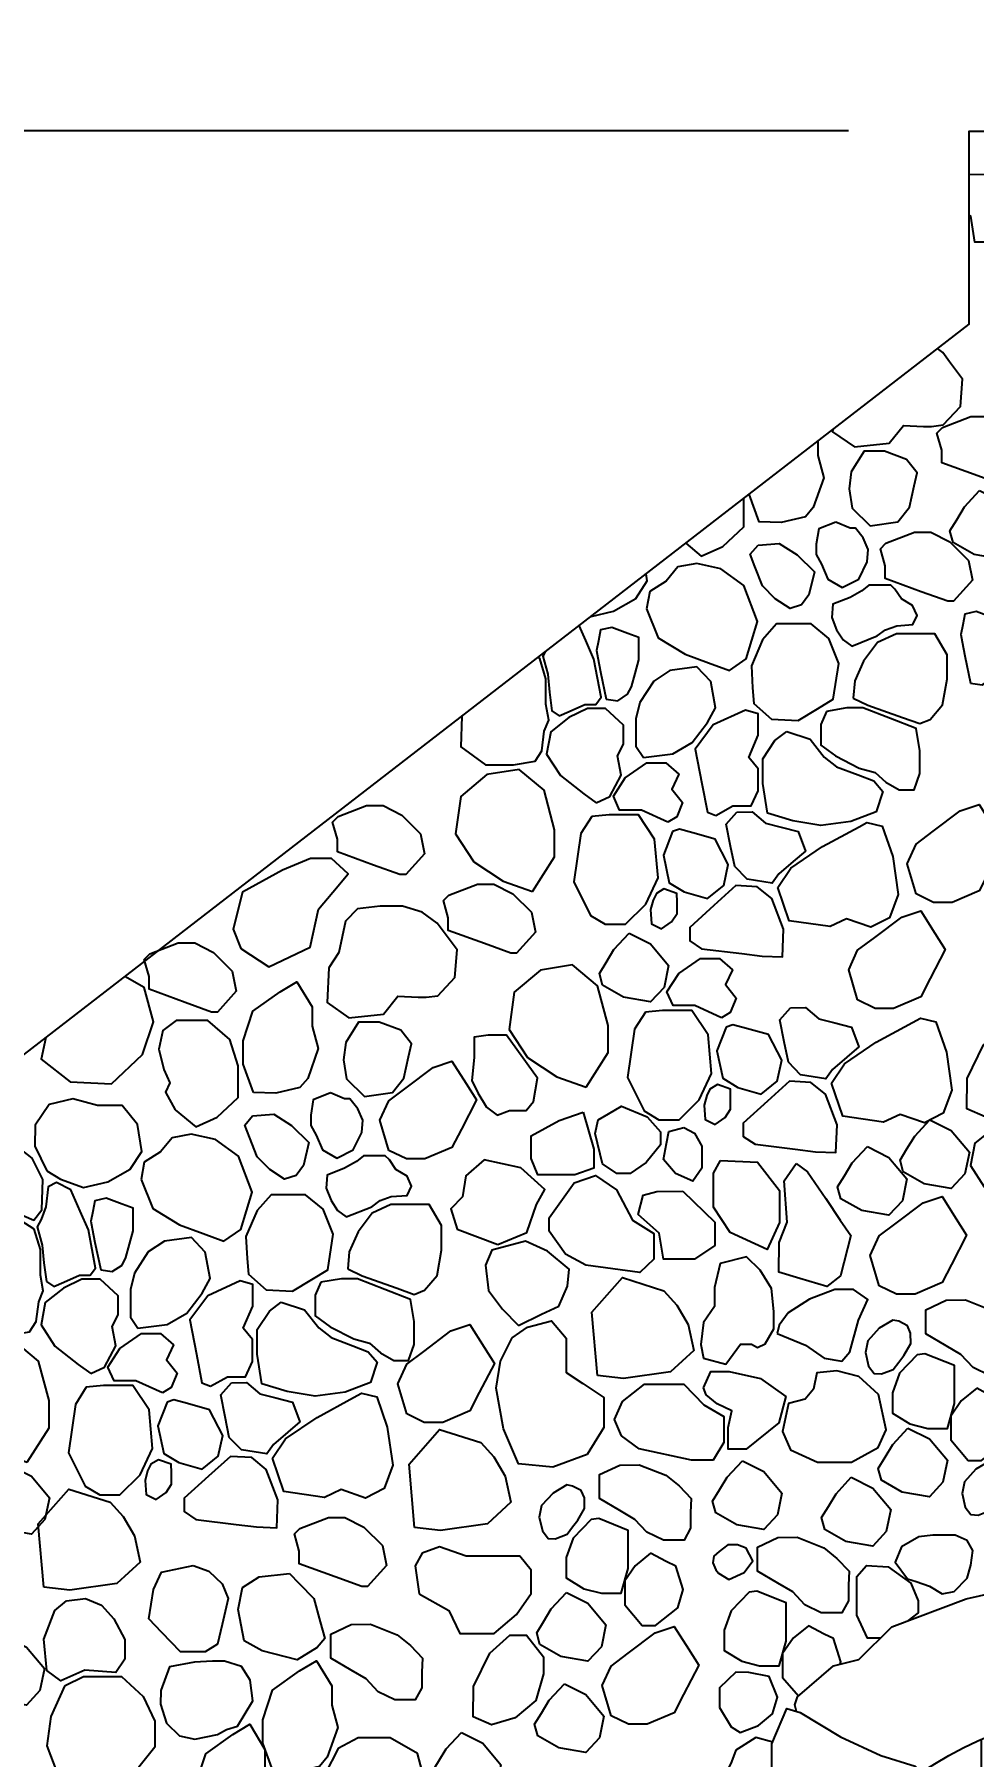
# Model space of a CAD drawing. Header units: millimetres. Extents: x -251401 to 377140, y -30451 to 275830.
# Drawn here: x 295407 to 297351, y -307 to 3260 of the extents above; entities that cross this region are included whole.
import ezdxf

# ---------------------------------------------------------------- set-up
doc = ezdxf.new("R2010")
doc.units = ezdxf.units.MM
for name, color, linetype in [('0-S8', 8, 'Continuous'), ('A-DIMENSIONS', 30, 'Continuous'), ('A-DOORS', 2, 'Continuous'), ('A-WALL', 4, 'Continuous')]:
    doc.layers.add(name, color=color, linetype=linetype)
doc.styles.add('LEROY', font='simplex.shx')
doc.dimstyles.new('DIM100', dxfattribs={"dimscale": 0, "dimtxt": 220, "dimasz": 180, "dimexe": 220, "dimexo": 250, "dimgap": 1, "dimtad": 1, "dimtoh": 1, "dimlfac": 0.001, "dimzin": 1, "dimdsep": 46, "dimtxsty": 'LEROY', "dimblk1": 'ORIGIN', "dimblk2": 'ORIGIN', "dimsah": 1, "dimcen": 0.18, "dimclrd": 30, "dimclre": 30, "dimclrt": 7, "dimazin": 0, "dimtfac": 1, "dimtix": 1, "dimtmove": 1, "dimatfit": 3, "dimfxl": 1, "dimtvp": 1, "dimtolj": 2, "dimtzin": 0, "dimarcsym": 0})

# ---------------------------------------------------------------- blocks, each defined once
blk = doc.blocks.new('USER ARROW 100')
at = {"layer": 'A-DIMENSIONS'}
for q in [(-200, 0), (200, 0)]:
    blk.add_line((0, 0), q, dxfattribs=at)
for points in [[(0, 0), (0, 200)], [(0, 0), (0, -200)]]:
    blk.add_lwpolyline(points, dxfattribs=at)
blk.add_circle((0, 0), 90, dxfattribs=at)
blk = doc.blocks.new('*D95')
at = {"layer": 'A-DIMENSIONS', "color": 30, "transparency": 16777216}
for p, q in [((297092.5, 3059.9), (288086.5, 3059.9)), ((288086.5, -2939.1), (288086.5, 3058.9)), ((291492.5, -2940.1), (288086.5, -2940.1))]:
    blk.add_line(p, q, dxfattribs=at)
at = {"layer": 'Defpoints', "color": 0, "transparency": 16777216}
for p in [(288086.5, 3059.9), (297342.5, 3059.9), (291742.5, -2940.1)]:
    blk.add_point(p, dxfattribs=at)
at = {"layer": 'A-DIMENSIONS', "color": 30, "transparency": 16777216}
for p, rotation in [((288086.5, 3059.9), 90), ((288086.5, -2940.1), 270)]:
    blk.add_blockref('USER ARROW 100', p, dxfattribs=dict(at, rotation=rotation))
at = {"layer": 'A-DIMENSIONS', "color": 7, "transparency": 16777216, "insert": (287876.5, 59.9), "char_height": 220, "attachment_point": 5, "rotation": 90, "style": 'LEROY'}
blk.add_mtext('\\A2;6.00 METERS', dxfattribs=at)
blk = doc.blocks.new('*D99')
at = {"layer": 'A-DIMENSIONS', "color": 30, "transparency": 16777216}
for p, q in [((297092.5, 3059.9), (288586.5, 3059.9)), ((288586.5, 3058.9), (288586.5, 160.9)), ((294265.7, 159.9), (288586.5, 159.9))]:
    blk.add_line(p, q, dxfattribs=at)
at = {"layer": 'Defpoints', "color": 0, "transparency": 16777216}
for p in [(297342.5, 3059.9), (288586.5, 159.9), (294515.7, 159.9)]:
    blk.add_point(p, dxfattribs=at)
at = {"layer": 'A-DIMENSIONS', "color": 30, "transparency": 16777216}
for p, rotation in [((288586.5, 3059.9), 90), ((288586.5, 159.9), 270)]:
    blk.add_blockref('USER ARROW 100', p, dxfattribs=dict(at, rotation=rotation))
at = {"layer": 'A-DIMENSIONS', "color": 7, "transparency": 16777216, "insert": (288376.5, 1609.9), "char_height": 220, "attachment_point": 5, "rotation": 90, "style": 'LEROY'}
blk.add_mtext('\\A2;2.90', dxfattribs=at)
blk = doc.blocks.new('24H24HT')
at = {"layer": 'A-DOORS'}
blk.add_lwpolyline([(-500, 2000, -0.3), (500, 2000), (500, 0), (-500, 0)], format="xyb", close=True, dxfattribs=at)
at = {"layer": 'A-DOORS', "color": 8}
for points in [[(-75, 0), (-75, 2146.9)], [(75, 0), (75, 2146.9)], [(-225, 0), (-225, 2121.7)], [(225, 0), (225, 2121.7)], [(-375, 0), (-375, 2069)], [(375, 0), (375, 2069)]]:
    blk.add_lwpolyline(points, dxfattribs=at)
blk = doc.blocks.new('G24G4GGHG')
at = {"layer": '0-S8', "color": 8}
for points in [[(2600, 5910), (2651.8, 5910.8), (2718.1, 5846.5), (2718.1, 5797.8), (2676.2, 5769.5), (2611.8, 5769.5), (2602.9, 5823.7), (2600, 5826.2)], [(2317.4, 5381.6), (2317.1, 5376.8), (2362, 5345.7), (2433.8, 5353.2), (2463.7, 5389.9), (2505.5, 5388.1), (2521.8, 5388.1), (2546.1, 5391.2), (2581.7, 5429.2), (2586, 5486), (2559.2, 5522.1), (2545.1, 5541.1), (2534.2, 5549.2)], [(2286.2, 5357.5), (2286.2, 5327.8), (2298.8, 5281.6), (2276.9, 5219.9), (2260.7, 5201.2), (2210.8, 5189.4), (2164.7, 5190.6), (2144, 5247.7)], [(2012.8, 5146.2), (2045.1, 5119.5), (2089.6, 5139.7), (2133, 5180.2), (2133, 5239.2)], [(1816.9, 4994.8), (1863, 5005.8), (1909.4, 5031.5), (1933, 5068.5), (1930.7, 5082.8)], [(1721.9, 4921.4), (1716.8, 4912.3), (1727.1, 4874.7), (1730.7, 4838), (1735.8, 4798.9), (1751.1, 4788.8), (1771.6, 4798), (1804, 4812.5), (1826.5, 4812.5), (1837.5, 4827.1), (1822.8, 4906.1), (1805.8, 4944.6), (1792, 4975.7)], [(1549.4, 4788.2), (1546.8, 4724.8), (1598.4, 4687.6), (1656.1, 4687.6), (1701, 4695.1), (1714.7, 4716.2), (1719.8, 4757.3), (1729.2, 4780.1), (1723.3, 4812.6), (1723.3, 4865.2), (1710.4, 4907.5), (1706.8, 4909.8)], [(687.7, 4122.3), (678.4, 4077.6), (738.4, 4031), (823.8, 4026.5), (888.2, 4087.5), (910.4, 4155.2), (891.5, 4226.2), (851.6, 4248.9)], [(2415.9, 2878.4), (2404.7, 2878.4), (2389.6, 2878.4), (2367.2, 2925.9), (2367.2, 2965.5), (2367.2, 3005.9), (2387.4, 3028.9), (2432.1, 3026), (2478.9, 2992.2), (2494, 2955.5), (2494, 2931), (2473.4, 2914.9)], [(2333, 2824.5), (2334.3, 2829.1), (2319.1, 2877.6), (2299.6, 2887), (2267, 2904.3), (2235.1, 2878.3), (2213.4, 2846.8), (2213.4, 2797.2), (2246.1, 2758.7)], [(2192.9, 2663.3), (2157.7, 2673), (2127.9, 2653.6), (2116.8, 2646.3), (2107.9, 2622.5), (2098.2, 2602.4), (2098.2, 2565.6), (2102, 2526.7), (2137, 2513.8), (2169.4, 2498.3), (2179, 2493.6)]]:
    blk.add_lwpolyline(points, dxfattribs=at)
for points in [[(2544.5, 5385.9), (2603.4, 5408.6), (2637.6, 5408.6), (2676.7, 5388.7), (2715.2, 5350.3), (2723.7, 5309), (2684.6, 5265.7), (2672.5, 5265.7), (2617.7, 5285.6), (2543, 5312.7), (2543, 5338.9), (2533, 5374.5)], [(2469.9, 5319.8), (2424.7, 5336.6), (2382.2, 5336.6), (2355.7, 5294.1), (2351.2, 5258.7), (2357.4, 5218.9), (2394.6, 5182.6), (2452.2, 5190.6), (2476.1, 5220.7), (2485.8, 5264.9), (2491.8, 5291.8)], [(2621.5, 5255.3), (2666.1, 5233), (2703.5, 5188.5), (2694, 5143.1), (2666.1, 5112.9), (2609.9, 5122.6), (2566.7, 5147.4), (2560, 5171.7), (2574.1, 5194.9), (2590.3, 5221.3)], [(2324, 5189.8), (2288.2, 5175.8), (2283, 5144), (2283, 5122.6), (2294.3, 5102.6), (2307.4, 5072), (2337.1, 5054.6), (2371.1, 5072), (2388.6, 5107.8), (2390.7, 5133.5), (2380.3, 5157.1), (2364.1, 5177.6), (2353.2, 5177.6)], [(2162.7, 5142.2), (2206.6, 5145.5), (2243.3, 5122.5), (2279.5, 5086.8), (2267.9, 5039.2), (2252.6, 5018.9), (2229, 5011.2), (2198.3, 5031), (2172, 5057.8), (2156.1, 5098.3), (2146.3, 5123.3)], [(2427.5, 5146.2), (2486.5, 5168.9), (2520.6, 5168.9), (2559.8, 5149), (2598.2, 5110.6), (2606.7, 5069.4), (2567.6, 5026), (2555.5, 5026), (2500.7, 5045.9), (2426, 5073.1), (2426, 5099.2), (2416, 5134.8)], [(1931.9, 5010.3), (1955.9, 4950.4), (2011.6, 4916.6), (2060.1, 4898.6), (2103.2, 4882.6), (2138.1, 4906.8), (2161.5, 4984.2), (2133.2, 5058.8), (2085.7, 5093.2), (2035.6, 5104.1), (1996.3, 5097), (1972.3, 5067.5), (1938.5, 5046.3)], [(2353.1, 5033.9), (2317.2, 5019.7), (2315.3, 4992.5), (2325.2, 4967.1), (2338.8, 4946), (2356.8, 4933.1), (2409.4, 4954.1), (2426.8, 4967.1), (2449.7, 4975.1), (2483.1, 4977.6), (2491.8, 4996.8), (2482.5, 5017.2), (2459.6, 5030.8), (2446, 5051.2), (2437.3, 5059.3), (2410, 5059.3), (2392.1, 5059.3), (2377.8, 5047.5)], [(2602.7, 4856.3), (2626.6, 4852.8), (2647.3, 4866.3), (2654.9, 4881.8), (2662.5, 4909.2), (2670.3, 4937.4), (2670.3, 4983.8), (2647.3, 4992.5), (2614.2, 5004.9), (2590.8, 4999.5), (2586.5, 4977.3), (2582.5, 4957), (2585.3, 4941.8), (2590.7, 4913)], [(1848.1, 4823.3), (1872, 4819.8), (1892.6, 4833.4), (1900.2, 4848.8), (1907.8, 4876.2), (1915.7, 4904.5), (1915.7, 4950.8), (1892.7, 4959.5), (1859.6, 4972), (1836.2, 4966.6), (1831.9, 4944.3), (1827.9, 4924), (1830.7, 4908.8), (1836.1, 4880.1)], [(2151.2, 4847), (2154, 4814.6), (2190.8, 4781.8), (2245.5, 4779), (2285.7, 4803.5), (2318.5, 4823.5), (2329.7, 4897.1), (2309.1, 4949), (2272.3, 4979.1), (2200.9, 4979.1), (2171.9, 4946.2), (2149, 4892.1)], [(2359.6, 4825.3), (2389.8, 4810.9), (2462, 4785.2), (2497.5, 4772.6), (2519, 4781.2), (2544.7, 4811.4), (2554.1, 4864.4), (2554.1, 4915.3), (2528.4, 4958.4), (2449.2, 4958.4), (2410.1, 4940.6), (2381.3, 4902), (2363, 4860.9)], [(1925.2, 4702.3), (1986, 4710.1), (2026.4, 4733.4), (2058, 4774.8), (2074.5, 4805.4), (2064.8, 4859.8), (2036.1, 4890.5), (1980.2, 4882.7), (1946.6, 4860.3), (1917.9, 4816.6), (1909.6, 4782.5), (1909.6, 4725.7)], [(1827.6, 4608.8), (1855.9, 4621.4), (1879.2, 4666), (1871.6, 4705.9), (1884.3, 4730.2), (1884.3, 4769.7), (1846.8, 4804.1), (1809.4, 4804.1), (1770.9, 4785.3), (1733.4, 4755.5), (1724.8, 4709.5), (1753.2, 4664.9), (1801.8, 4627.5)], [(2075.2, 4582.6), (2110.6, 4602), (2148.1, 4602), (2162.6, 4633.7), (2162.6, 4679.3), (2143.3, 4702.6), (2163.1, 4748.5), (2163.1, 4793.1), (2136.7, 4800.7), (2069.7, 4769.8), (2032.7, 4719.6), (2046.4, 4648.6), (2057.8, 4589.5)], [(2304.1, 4798), (2292.6, 4771), (2292.6, 4728.2), (2323.1, 4705.7), (2372.1, 4680.1), (2404.8, 4671.7), (2427.3, 4651.4), (2455.1, 4635.5), (2485.6, 4635.5), (2497.5, 4669.1), (2497.5, 4716.3), (2490, 4762.2), (2436.6, 4782.9), (2379.9, 4805), (2346.5, 4805)], [(2222, 4756.3), (2270.5, 4740.4), (2299.7, 4703.3), (2325.4, 4683.3), (2370, 4666.2), (2402.2, 4653.8), (2420.9, 4631.9), (2407.2, 4590.2), (2354.6, 4570.2), (2292.3, 4561.6), (2234.5, 4571.3), (2181.9, 4587.3), (2172.2, 4648.5), (2172.2, 4699.9), (2197.4, 4737.6)], [(1695.8, 4424.9), (1741.2, 4496.5), (1741.2, 4552.7), (1719.4, 4634.5), (1667.7, 4677.9), (1601.2, 4667), (1546.8, 4621.7), (1536, 4544.4), (1574.3, 4486.2), (1635.1, 4446.6)], [(1975.8, 4568.3), (1921, 4593.7), (1875.8, 4593.7), (1863.1, 4622.1), (1887.5, 4660.6), (1932.6, 4691.5), (1971.7, 4691.5), (1998.6, 4668.2), (1984.3, 4637.2), (2006.4, 4609.1), (1994.3, 4579.5)], [(1293, 4580), (1351.9, 4602.7), (1386.1, 4602.7), (1425.2, 4582.8), (1463.7, 4544.4), (1472.2, 4503.2), (1433.1, 4459.8), (1421, 4459.8), (1366.2, 4479.7), (1291.5, 4506.8), (1291.5, 4533), (1281.5, 4568.6)], [(2489.8, 4420), (2471.3, 4482.5), (2489.8, 4523), (2525.2, 4549.6), (2581.3, 4591.8), (2620.4, 4604.9), (2649.7, 4558.6), (2671.2, 4524.6), (2640, 4464.2), (2620.4, 4426.4), (2564.3, 4402.4), (2526.1, 4402.4)], [(1818.3, 4580.5), (1795.9, 4544.8), (1781.3, 4444.7), (1815.9, 4375.5), (1846.2, 4357.3), (1888.1, 4357.3), (1930, 4398.6), (1955.5, 4453.2), (1948.2, 4533.2), (1914.8, 4583.6), (1854.1, 4583.6)], [(2118.7, 4589.1), (2150.3, 4590), (2177.9, 4566.4), (2210.5, 4558.1), (2245.5, 4549.3), (2260.7, 4508.4), (2235.6, 4486.9), (2205.8, 4461.4), (2191.9, 4442.4), (2139.9, 4450.7), (2114.5, 4476.5), (2105.9, 4518.7), (2096.6, 4564.2)], [(2203.7, 4433.1), (2230.6, 4473.5), (2296.1, 4517.8), (2371.7, 4559), (2388.1, 4567.9), (2419.8, 4560.4), (2441.7, 4497.6), (2453.1, 4418.7), (2435, 4370.7), (2396.5, 4350.7), (2346, 4368.3), (2311.8, 4352.1), (2227.1, 4364.5)], [(1985.6, 4549.1), (1966.7, 4500), (1978.7, 4443.2), (2009.7, 4424.3), (2058, 4410.5), (2091.6, 4437.2), (2100.8, 4480.5), (2073.5, 4533.6), (2027.6, 4546.4), (1999.7, 4554.1)], [(1178.1, 4468.9), (1095.3, 4423.2), (1075.6, 4346.7), (1091.6, 4307.2), (1149.7, 4268.9), (1234.9, 4309.6), (1252.2, 4388.6), (1281.8, 4423.2), (1314, 4461.5), (1279.4, 4493.6), (1236.1, 4493.6)], [(1522.6, 4417.5), (1581.6, 4440.2), (1615.7, 4440.2), (1654.9, 4420.3), (1693.3, 4381.9), (1701.8, 4340.6), (1662.7, 4297.3), (1650.6, 4297.3), (1595.8, 4317.2), (1521.1, 4344.3), (1521.1, 4370.5), (1511.1, 4406.1)], [(1940.2, 4387.3), (1942.1, 4358.2), (1962.8, 4347.8), (1983.6, 4362), (1995, 4379.6), (1995, 4403.4), (1994.4, 4420.6), (1967.6, 4430.1), (1952, 4421), (1945.4, 4407.3)], [(2116.8, 4437.1), (2071.2, 4395.9), (2021.1, 4350.5), (2021.1, 4322.9), (2045.5, 4306.5), (2128.8, 4296.2), (2171, 4291), (2213, 4289.4), (2215.3, 4347.2), (2191.1, 4410.1), (2161, 4434.8)], [(1333.3, 4389.3), (1308.4, 4363.7), (1294.7, 4298.9), (1274.1, 4266.5), (1270.3, 4194.8), (1315.2, 4163.6), (1387, 4171.1), (1416.9, 4207.9), (1458.7, 4206), (1475, 4206), (1499.3, 4209.1), (1534.9, 4247.1), (1539.2, 4303.9), (1512.4, 4340), (1498.3, 4359.1), (1466.8, 4382.4), (1426.3, 4394.3), (1380.1, 4394.3)], [(2368.8, 4200.3), (2350.3, 4262.8), (2368.8, 4303.3), (2404.2, 4329.9), (2460.3, 4372), (2499.4, 4385.2), (2528.7, 4338.8), (2550.2, 4304.9), (2519, 4244.5), (2499.4, 4206.6), (2443.3, 4182.7), (2405, 4182.7)], [(902.8, 4295.5), (961.8, 4318.3), (996, 4318.3), (1035.1, 4298.3), (1073.5, 4259.9), (1082.1, 4218.7), (1042.9, 4175.3), (1030.8, 4175.3), (976, 4195.2), (901.4, 4222.4), (901.4, 4248.6), (891.4, 4284.1)], [(1895.6, 4338.5), (1940.1, 4316.2), (1977.5, 4271.7), (1968, 4226.4), (1940.1, 4196.1), (1883.9, 4205.8), (1840.7, 4230.6), (1834, 4254.9), (1848.2, 4278.1), (1864.3, 4304.5)], [(2086.7, 4163.1), (2031.9, 4188.5), (1986.7, 4188.5), (1974, 4216.9), (1998.4, 4255.4), (2043.5, 4286.3), (2082.6, 4286.3), (2109.5, 4263), (2095.2, 4232), (2117.3, 4203.8), (2105.2, 4174.3)], [(1806.7, 4019.7), (1852.1, 4091.2), (1852.1, 4147.5), (1830.3, 4229.2), (1778.6, 4272.7), (1712.1, 4261.8), (1657.7, 4216.5), (1646.9, 4139.2), (1685.2, 4081), (1746, 4041.4)], [(1117.9, 4008.6), (1096.7, 4067.2), (1096.7, 4115.8), (1116.6, 4176.9), (1172.8, 4216.8), (1207.7, 4238), (1239.4, 4185.8), (1239.4, 4145.7), (1252, 4099.6), (1230.1, 4037.9), (1213.9, 4019.2), (1164, 4007.3)], [(1929.2, 4175.3), (1906.8, 4139.5), (1892.2, 4039.5), (1926.8, 3970.3), (1957.1, 3952.1), (1999, 3952.1), (2040.9, 3993.4), (2066.4, 4048), (2059.1, 4128), (2025.7, 4178.4), (1965, 4178.4)], [(2229.6, 4183.9), (2261.2, 4184.8), (2288.8, 4161.2), (2321.4, 4152.9), (2356.4, 4144.1), (2371.6, 4103.1), (2346.5, 4081.7), (2316.7, 4056.1), (2302.8, 4037.2), (2250.8, 4045.5), (2225.4, 4071.3), (2216.8, 4113.5), (2207.5, 4159)], [(955.4, 3973), (998.3, 3937.4), (1042.8, 3957.7), (1086.2, 3998.1), (1086.2, 4063.8), (1068.5, 4118.6), (1023, 4158), (957.3, 4158), (930.2, 4137.3), (921.8, 4098.3), (932.2, 4056.4), (944.5, 4028.7), (935.6, 4009.5)], [(1423.1, 4137.7), (1377.9, 4154.5), (1335.4, 4154.5), (1308.9, 4112), (1304.4, 4076.6), (1310.6, 4036.8), (1347.8, 4000.5), (1405.4, 4008.5), (1429.3, 4038.6), (1439, 4082.8), (1445, 4109.7)], [(2096.5, 4143.9), (2077.6, 4094.8), (2089.6, 4038), (2120.7, 4019.1), (2168.9, 4005.3), (2202.5, 4032), (2211.7, 4075.3), (2184.4, 4128.4), (2138.5, 4141.2), (2110.6, 4148.9)], [(2314.6, 4027.9), (2341.5, 4068.3), (2407.1, 4112.6), (2482.6, 4153.8), (2499, 4162.7), (2530.7, 4155.2), (2552.6, 4092.4), (2564, 4013.5), (2545.9, 3965.5), (2507.4, 3945.5), (2456.9, 3963.1), (2422.7, 3946.9), (2338, 3959.3)], [(2595.9, 4037.6), (2629.4, 4107.1), (2671.1, 4144.1), (2705.7, 4144.1), (2740.3, 4099.1), (2740.3, 4063.7), (2725, 4009.1), (2681.6, 3973), (2632.6, 3958.5), (2594.8, 3974.6)], [(1582, 4007.9), (1600.3, 3978.5), (1622.5, 3961.5), (1648, 3971.3), (1682.7, 3971.3), (1697.7, 3990.2), (1706.2, 4038.6), (1641.5, 4127.4), (1603.6, 4127.4), (1574.8, 4122.9), (1574.8, 4081), (1569.9, 4033.5)], [(1398.2, 3888.6), (1379.7, 3951), (1398.2, 3991.5), (1433.6, 4018.2), (1489.7, 4060.3), (1528.8, 4073.5), (1558.1, 4027.1), (1579.6, 3993.2), (1548.4, 3932.8), (1528.8, 3894.9), (1472.7, 3871), (1434.4, 3871)], [(2227.7, 4031.9), (2182.1, 3990.6), (2132, 3945.3), (2132, 3917.7), (2156.4, 3901.3), (2239.7, 3891), (2281.9, 3885.8), (2323.9, 3884.2), (2326.2, 3941.9), (2302, 4004.9), (2271.9, 4029.6)], [(690.1, 3846.6), (718.2, 3828.9), (765.5, 3811.7), (816.2, 3823.7), (862.6, 3849.5), (886.2, 3886.4), (877.3, 3942.3), (845.6, 3981.6), (794.7, 3981.6), (743.7, 3995.5), (694.3, 3983.9), (665.7, 3940.7), (665, 3897.5)], [(1277.2, 4007.7), (1241.4, 3993.7), (1236.2, 3961.9), (1236.2, 3940.6), (1247.5, 3920.5), (1260.6, 3890), (1290.3, 3872.5), (1324.3, 3890), (1341.8, 3925.7), (1343.9, 3951.5), (1333.5, 3975), (1317.3, 3995.5), (1306.4, 3995.5)], [(2051.1, 3982.1), (2053, 3952.9), (2073.7, 3942.6), (2094.5, 3956.8), (2105.9, 3974.4), (2105.9, 3998.2), (2105.3, 4015.4), (2078.5, 4024.9), (2062.9, 4015.7), (2056.3, 4002.1)], [(1115.9, 3960.1), (1159.8, 3963.4), (1196.5, 3940.4), (1232.7, 3904.8), (1221.1, 3857.1), (1205.8, 3836.9), (1182.2, 3829.2), (1151.5, 3848.9), (1125.2, 3875.7), (1109.3, 3916.3), (1099.5, 3941.2)], [(1800.7, 3968), (1822.3, 3891), (1822.3, 3852.1), (1783.4, 3838.2), (1706.3, 3838.2), (1692.5, 3872), (1692.5, 3918.7), (1750.5, 3950.7)], [(1852.6, 3964.6), (1879.5, 3980.1), (1933.2, 3958.5), (1960.9, 3927.4), (1960.9, 3900.5), (1930.6, 3863.3), (1897.7, 3840.8), (1870, 3840.8), (1840.5, 3860.7), (1825.2, 3923.6), (1831.2, 3952.3)], [(2009.2, 3936.4), (2031.2, 3924.3), (2045.9, 3897.6), (2045.9, 3852.1), (2027.5, 3824.8), (1991.4, 3841.1), (1966.7, 3869.9), (1973, 3902.9), (1977.8, 3928.1)], [(2518.2, 3952.1), (2562.8, 3929.8), (2600.2, 3885.3), (2590.6, 3840), (2562.8, 3809.8), (2506.6, 3819.4), (2463.4, 3844.2), (2456.7, 3868.5), (2470.8, 3891.7), (2487, 3918.2)], [(2705.5, 3756.8), (2733.9, 3769.4), (2757.2, 3813.9), (2749.6, 3853.9), (2762.2, 3878.2), (2762.2, 3917.6), (2724.8, 3952), (2687.3, 3952), (2648.9, 3933.3), (2611.4, 3903.5), (2602.8, 3857.4), (2631.1, 3812.9), (2679.7, 3775.5)], [(516.1, 3796.4), (516.3, 3780.9), (529.2, 3737.4), (548, 3717.5), (580.6, 3727.6), (622.7, 3748.1), (641.9, 3753), (662.7, 3744.5), (679.6, 3765.8), (681.4, 3828.6), (659.6, 3872.3), (624.2, 3900.2), (604, 3916.1), (572.6, 3907.3), (540.2, 3854.9), (520.3, 3822.6)], [(885.1, 3828.3), (909.1, 3768.3), (964.8, 3734.5), (1013.3, 3716.5), (1056.4, 3700.6), (1091.3, 3724.7), (1114.7, 3802.1), (1086.4, 3876.8), (1038.9, 3911.1), (988.8, 3922), (949.5, 3914.9), (925.5, 3885.5), (891.7, 3864.2)], [(2389, 3896.6), (2433.5, 3874.3), (2470.9, 3829.8), (2461.4, 3784.5), (2433.5, 3754.3), (2377.3, 3763.9), (2334.1, 3788.7), (2327.4, 3813), (2341.6, 3836.2), (2357.7, 3862.7)], [(1306.3, 3851.9), (1270.4, 3837.6), (1268.5, 3810.4), (1278.4, 3785), (1292, 3764), (1310, 3751), (1362.6, 3772), (1380, 3785), (1402.9, 3793.1), (1436.3, 3795.5), (1445, 3814.7), (1435.7, 3835.1), (1412.8, 3848.8), (1399.2, 3869.2), (1390.5, 3877.2), (1363.2, 3877.2), (1345.3, 3877.2), (1331, 3865.5)], [(1623.8, 3693.9), (1683.7, 3718.8), (1703.5, 3776.8), (1721.4, 3808), (1671.6, 3852.6), (1595.7, 3869.2), (1557.5, 3836), (1550.5, 3792.7), (1526.2, 3767.9), (1539.6, 3725.8)], [(2084.6, 3867.7), (2161.7, 3864.4), (2207.2, 3805.8), (2207.2, 3739.7), (2181.2, 3683.3), (2105.1, 3718.4), (2070.5, 3771.1), (2070.5, 3841.6)], [(2241.8, 3861.4), (2265, 3844.5), (2302.9, 3788.8), (2333, 3744.5), (2354.8, 3712.4), (2333.5, 3628.8), (2305, 3606.7), (2249.2, 3623.5), (2205.9, 3636.6), (2206, 3698.2), (2222.9, 3740.3), (2216.6, 3825.8)], [(689, 3616.9), (704.3, 3606.7), (724.8, 3615.9), (757.2, 3630.4), (779.7, 3630.4), (790.7, 3645), (776, 3724), (759, 3762.6), (739.4, 3806.8), (709.9, 3822), (692.3, 3813.2), (687.4, 3771.8), (678.4, 3745.5), (670, 3730.2), (680.3, 3692.6), (683.9, 3655.9)], [(1764.2, 3674.1), (1730.1, 3721.3), (1730.1, 3748.8), (1781.8, 3821.2), (1825.7, 3836.6), (1869.7, 3807), (1902.6, 3744.4), (1946.6, 3716.9), (1946.6, 3663.1), (1918, 3635.7), (1806, 3651)], [(801.3, 3641.3), (825.2, 3637.7), (845.8, 3651.3), (853.4, 3666.8), (861, 3694.2), (868.9, 3722.4), (868.9, 3768.8), (845.9, 3777.5), (812.8, 3789.9), (789.4, 3784.5), (785.1, 3762.3), (781.1, 3742), (783.9, 3726.8), (789.3, 3698)], [(1104.4, 3664.9), (1107.2, 3632.6), (1144, 3599.7), (1198.7, 3596.9), (1238.9, 3621.4), (1271.7, 3641.5), (1282.9, 3715.1), (1262.3, 3766.9), (1225.5, 3797), (1154.1, 3797), (1125.1, 3764.1), (1102.2, 3710.1)], [(2006.8, 3804.5), (2073.1, 3740.1), (2073.1, 3691.4), (2031.2, 3663.1), (1966.8, 3663.1), (1957.9, 3717.3), (1914.1, 3755.7), (1925, 3796.1), (1953.1, 3803.6)], [(2413.3, 3608.5), (2394.7, 3671), (2413.3, 3711.5), (2448.7, 3738.1), (2504.7, 3780.3), (2543.9, 3793.4), (2573.2, 3747.1), (2594.6, 3713.1), (2563.4, 3652.7), (2543.8, 3614.9), (2487.7, 3590.9), (2449.5, 3590.9)], [(1312.8, 3643.2), (1343, 3628.9), (1415.2, 3603.1), (1450.7, 3590.5), (1472.2, 3599.2), (1497.9, 3629.4), (1507.3, 3682.3), (1507.3, 3733.3), (1481.6, 3776.3), (1402.4, 3776.3), (1363.3, 3758.5), (1334.5, 3719.9), (1316.2, 3678.8)], [(500, 3542.8), (551.6, 3505.5), (609.3, 3505.5), (654.2, 3513), (667.9, 3534.2), (673, 3575.3), (682.4, 3598), (676.5, 3630.5), (676.5, 3683.1), (663.6, 3725.4), (636.5, 3743), (590.3, 3725.8), (540.5, 3692.1), (521.3, 3648.6), (502.6, 3606.4)], [(878.4, 3520.3), (939.2, 3528), (979.6, 3551.4), (1011.2, 3592.7), (1027.7, 3623.3), (1018, 3677.8), (989.3, 3708.4), (933.4, 3700.6), (899.8, 3678.3), (871.1, 3634.5), (862.8, 3600.5), (862.8, 3543.6)], [(1666.4, 3526), (1714.1, 3549.8), (1749.8, 3566.4), (1767.9, 3607.2), (1771.5, 3643), (1726.5, 3679.9), (1681, 3700.5), (1611.5, 3681.8), (1598, 3651.2), (1604.7, 3598.5), (1633.5, 3560.2)], [(2049.9, 3458.3), (2095.8, 3446), (2126.1, 3487.7), (2149.1, 3487.7), (2161.2, 3480.2), (2177.4, 3487.8), (2195.6, 3519), (2195.6, 3555), (2190.8, 3602.8), (2167.3, 3640.8), (2139, 3668.3), (2083.9, 3654.6), (2072.2, 3604.8), (2072.2, 3565.2), (2049.9, 3532), (2044.2, 3486.7)], [(780.8, 3426.7), (809.1, 3439.4), (832.4, 3483.9), (824.8, 3523.9), (837.5, 3548.1), (837.5, 3587.6), (800, 3622), (762.6, 3622), (724.1, 3603.3), (686.6, 3573.4), (678, 3527.4), (706.4, 3482.9), (755, 3445.5)], [(1028.4, 3400.5), (1063.8, 3420), (1101.3, 3420), (1115.8, 3451.6), (1115.8, 3497.2), (1096.5, 3520.6), (1116.3, 3566.4), (1116.3, 3611), (1089.9, 3618.6), (1022.9, 3587.7), (985.9, 3537.5), (999.6, 3466.5), (1011, 3407.4)], [(1257.3, 3615.9), (1245.8, 3589), (1245.8, 3546.2), (1276.3, 3523.6), (1325.3, 3498.1), (1358, 3489.7), (1380.5, 3469.4), (1408.3, 3453.5), (1438.8, 3453.5), (1450.7, 3487), (1450.7, 3534.2), (1443.2, 3580.1), (1389.8, 3600.9), (1333.1, 3622.9), (1299.7, 3622.9)], [(1829.8, 3422.3), (1818.7, 3553.4), (1881.8, 3625.2), (1967.3, 3597.9), (1994.5, 3568.3), (2017.7, 3528.2), (2029.9, 3474.2), (1981.2, 3429.9), (1883.7, 3416)], [(1175.2, 3574.3), (1223.7, 3558.4), (1252.9, 3521.2), (1278.6, 3501.2), (1323.2, 3484.1), (1355.4, 3471.8), (1374.1, 3449.8), (1360.4, 3408.1), (1307.8, 3388.1), (1245.5, 3379.6), (1187.7, 3389.3), (1135.1, 3405.3), (1125.4, 3466.4), (1125.4, 3517.8), (1150.6, 3555.5)], [(2202.3, 3509.7), (2261.2, 3485.4), (2299.8, 3458.3), (2336.2, 3452), (2352.4, 3471.6), (2370.3, 3536.8), (2389.9, 3580.1), (2360.5, 3600.3), (2321.8, 3600.3), (2269.4, 3580.9), (2224.8, 3552.1), (2206.1, 3526.6)], [(2552.1, 3578.5), (2591.9, 3579), (2647.1, 3557.4), (2674.4, 3535.2), (2699.5, 3509.1), (2698.3, 3480.1), (2698.3, 3447.7), (2684.7, 3422.6), (2642, 3422.6), (2607.9, 3439.1), (2582.8, 3465.9), (2552.1, 3484.1), (2509.9, 3509.1), (2509.9, 3536.4), (2509.9, 3558.6)], [(1653.6, 3500.2), (1685, 3522.5), (1734.6, 3535.8), (1765.4, 3499.6), (1765.4, 3429), (1799.8, 3406.1), (1843.5, 3376.9), (1843.5, 3315), (1808.8, 3258.8), (1737.6, 3232.3), (1666.3, 3239.5), (1635.5, 3311.9), (1620.4, 3396.4), (1629.5, 3452.5)], [(2442, 3537.2), (2413.7, 3520.5), (2389.7, 3494.5), (2385, 3470.2), (2391.3, 3441.9), (2403.3, 3426.4), (2418.1, 3425.6), (2442.4, 3435.1), (2454, 3450.3), (2464.7, 3464.2), (2478.7, 3488.6), (2478.3, 3510.5), (2471.9, 3525.6), (2454, 3534.8)], [(649, 3242.8), (694.4, 3314.4), (694.4, 3370.6), (672.6, 3452.4), (620.9, 3495.8), (554.4, 3485), (500, 3439.6), (489.2, 3362.3), (527.5, 3304.2), (588.3, 3264.6)], [(929, 3386.3), (874.2, 3411.6), (829, 3411.6), (816.3, 3440), (840.7, 3478.5), (885.8, 3509.5), (924.9, 3509.5), (951.8, 3486.2), (937.5, 3455.1), (959.6, 3427), (947.5, 3397.4)], [(1435.2, 3342.9), (1416.7, 3405.4), (1435.2, 3445.9), (1470.7, 3472.5), (1526.7, 3514.7), (1565.9, 3527.8), (1595.2, 3481.5), (1616.6, 3447.6), (1585.4, 3387.2), (1565.8, 3349.3), (1509.7, 3325.4), (1471.5, 3325.4)], [(2492.3, 3465.5), (2455.4, 3427.1), (2440.9, 3386.6), (2440.9, 3344.6), (2477.1, 3322.2), (2514, 3312.8), (2554.6, 3312.8), (2569.1, 3364.2), (2569.1, 3414.1), (2569.1, 3443), (2508.2, 3467.6)], [(2049.5, 3397.1), (2064.8, 3431), (2102.7, 3431), (2168, 3416.3), (2220, 3379.1), (2205.9, 3324.7), (2137.9, 3270.2), (2100.7, 3270.2), (2100.7, 3315.1), (2108, 3349.5), (2078.2, 3363.5), (2055.3, 3382.4)], [(2260.3, 3373.8), (2225.8, 3364.3), (2213, 3306.8), (2229.6, 3268.5), (2285.9, 3242.9), (2356.2, 3242.9), (2411.2, 3273.6), (2427.8, 3310), (2411.9, 3382.8), (2371.6, 3420.5), (2325.5, 3432), (2284, 3428), (2277.3, 3394.3)], [(771.5, 3398.5), (749.1, 3362.7), (734.5, 3262.6), (769.1, 3193.5), (799.4, 3175.3), (841.3, 3175.3), (883.2, 3216.5), (908.7, 3271.1), (901.4, 3351.2), (868, 3401.5), (807.3, 3401.5)], [(1071.9, 3407.1), (1103.5, 3407.9), (1131.1, 3384.3), (1163.7, 3376.1), (1198.7, 3367.2), (1213.9, 3326.3), (1188.8, 3304.8), (1159, 3279.3), (1145.1, 3260.4), (1093.1, 3268.6), (1067.7, 3294.4), (1059.1, 3336.7), (1049.8, 3382.2)], [(1879.8, 3297.4), (1865.1, 3331.5), (1881.7, 3368.3), (1927.7, 3404.2), (1984.9, 3404.2), (2008.8, 3404.2), (2050.3, 3361.8), (2091.7, 3337.9), (2091.7, 3283.6), (2069.6, 3246.8), (2024.5, 3246.8), (1916.7, 3270.7)], [(2615.4, 3396), (2583.5, 3370), (2561.8, 3338.5), (2561.8, 3288.9), (2598, 3246.2), (2625.5, 3246.2), (2671.9, 3282.4), (2682.7, 3320.8), (2667.5, 3369.2), (2648, 3378.6)], [(938.8, 3367), (919.9, 3318), (931.9, 3261.1), (962.9, 3242.2), (1011.2, 3228.4), (1044.8, 3255.1), (1054, 3298.4), (1026.7, 3351.6), (980.8, 3364.3), (952.9, 3372.1)], [(1156.9, 3251), (1183.8, 3291.4), (1249.3, 3335.7), (1324.9, 3376.9), (1341.3, 3385.8), (1373, 3378.3), (1394.9, 3315.6), (1406.3, 3236.6), (1388.2, 3188.6), (1349.7, 3168.6), (1299.2, 3186.2), (1265, 3170.1), (1180.3, 3182.4)], [(1451, 3107.8), (1439.9, 3238.9), (1503, 3310.7), (1588.4, 3283.5), (1615.7, 3253.8), (1638.9, 3213.7), (1651, 3159.8), (1602.3, 3115.4), (1504.9, 3101.5)], [(2473, 3313.7), (2517.5, 3291.4), (2554.9, 3246.9), (2545.4, 3201.5), (2517.5, 3171.3), (2461.3, 3181), (2418.1, 3205.8), (2411.4, 3230.1), (2425.6, 3253.3), (2441.7, 3279.7)], [(893.4, 3205.2), (895.3, 3176.1), (916, 3165.8), (936.8, 3179.9), (948.2, 3197.5), (948.2, 3221.3), (947.6, 3238.6), (920.8, 3248), (905.2, 3238.9), (898.6, 3225.2)], [(1070, 3255), (1024.4, 3213.8), (974.3, 3168.4), (974.3, 3140.8), (998.7, 3124.5), (1082, 3114.2), (1124.2, 3109), (1166.2, 3107.3), (1168.5, 3165.1), (1144.3, 3228), (1114.2, 3252.8)], [(2130.2, 3245.8), (2174.8, 3223.6), (2212.2, 3179), (2202.6, 3133.7), (2174.8, 3103.5), (2118.6, 3113.2), (2075.3, 3137.9), (2068.6, 3162.3), (2082.8, 3185.4), (2098.9, 3211.9)], [(613.4, 3236.2), (658, 3214), (695.4, 3169.4), (685.8, 3124.1), (658, 3093.9), (601.8, 3103.6), (558.5, 3128.3), (551.8, 3152.7), (566, 3175.8), (582.1, 3202.3)], [(1876.7, 3237.1), (1916.6, 3237.7), (1971.8, 3216.1), (1999.1, 3193.9), (2024.1, 3167.7), (2023, 3138.7), (2023, 3106.3), (2009.3, 3081.3), (1966.6, 3081.3), (1932.5, 3097.8), (1907.5, 3124.5), (1876.7, 3142.7), (1834.5, 3167.7), (1834.5, 3195), (1834.5, 3217.2)], [(2355.7, 3211.6), (2400.3, 3189.3), (2437.7, 3144.8), (2428.1, 3099.5), (2400.3, 3069.3), (2344.1, 3079), (2300.9, 3103.7), (2294.2, 3128.1), (2308.3, 3151.2), (2324.5, 3177.7)], [(2642.2, 3245.1), (2613.9, 3228.3), (2589.9, 3202.4), (2585.2, 3178.1), (2591.5, 3149.8), (2603.5, 3134.3), (2618.3, 3133.5), (2642.6, 3143), (2654.2, 3158.2), (2664.9, 3172.1), (2678.9, 3196.4), (2678.5, 3218.4), (2672.1, 3233.5), (2654.2, 3242.7)], [(683.3, 2984.2), (672.2, 3115.4), (735.3, 3187.1), (820.7, 3159.9), (847.9, 3130.2), (871.1, 3090.1), (883.3, 3036.2), (834.6, 2991.9), (737.2, 2977.9)], [(1766.6, 3195.9), (1738.3, 3179.1), (1714.4, 3153.2), (1709.6, 3128.9), (1716, 3100.6), (1727.9, 3085), (1742.7, 3084.2), (1767, 3093.8), (1778.6, 3109), (1789.4, 3122.9), (1803.3, 3147.2), (1802.9, 3169.2), (1796.6, 3184.3), (1778.6, 3193.5)], [(1213.9, 3105.7), (1272.8, 3128.4), (1307, 3128.4), (1346.1, 3108.5), (1384.6, 3070.1), (1393.1, 3028.9), (1354, 2985.5), (1341.9, 2985.5), (1287.1, 3005.4), (1212.4, 3032.5), (1212.4, 3058.7), (1202.4, 3094.3)], [(1816.9, 3124.1), (1780, 3085.8), (1765.5, 3045.3), (1765.5, 3003.3), (1801.7, 2980.9), (1838.7, 2971.5), (1879.2, 2971.5), (1893.7, 3022.8), (1893.7, 3072.8), (1893.7, 3101.7), (1832.9, 3126.3)], [(1460.9, 2970.6), (1522.1, 2935.5), (1545.2, 2887.8), (1616.1, 2887.8), (1662.3, 2927.3), (1692.9, 2971.3), (1692.9, 3019), (1669, 3048.1), (1598.2, 3048.1), (1557.9, 3048.1), (1502.7, 3067.5), (1466.9, 3054.8), (1452.7, 3028)], [(2102.2, 3000.3), (2134.1, 3014.8), (2151.7, 3038.3), (2137.8, 3065.2), (2119.8, 3072), (2100.3, 3072), (2082.3, 3058.1), (2071.2, 3048.2), (2068.7, 3034.6), (2075.5, 3020.1), (2080.5, 3012.9)], [(2203.7, 3086.8), (2243.5, 3087.4), (2298.7, 3065.7), (2326, 3043.6), (2351.1, 3017.4), (2349.9, 2988.4), (2349.9, 2956), (2336.3, 2931), (2293.6, 2931), (2259.4, 2947.5), (2234.4, 2974.2), (2203.7, 2992.4), (2161.4, 3017.4), (2161.4, 3044.7), (2161.4, 3066.9)], [(2495.5, 3088.1), (2459.9, 3067.9), (2446.4, 3036.1), (2472.4, 3001.4), (2489.8, 2995.7), (2517.8, 2986.3), (2543.7, 2970.6), (2568.8, 2975.4), (2595.8, 3002.4), (2603.5, 3029.4), (2607.3, 3060.2), (2595.8, 3080.4), (2570.7, 3091.9), (2524.5, 3091.9)], [(1940, 3054.7), (1908.2, 3028.6), (1886.5, 2997.1), (1886.5, 2947.6), (1922.7, 2904.9), (1950.2, 2904.9), (1996.5, 2941.1), (2007.4, 2979.4), (1992.2, 3027.9), (1972.6, 3037.3)], [(992.7, 3029.2), (1025.4, 3017.5), (1053, 2990.7), (1065.6, 2960.5), (1053, 2906.9), (1043.4, 2865.8), (1017.8, 2850), (966.7, 2850), (928.1, 2890.2), (900.9, 2918.5), (910.5, 2979), (927.3, 3015)], [(1192.4, 3012.5), (1212.5, 2991.6), (1242.6, 2960.3), (1256.1, 2912), (1265.7, 2877.6), (1249.4, 2859.2), (1208.3, 2833.3), (1135.4, 2852.5), (1098.5, 2872.6), (1085.9, 2938), (1095.2, 2983.2), (1129.5, 3005.8)], [(730.2, 2956.1), (770.1, 2960.8), (803.2, 2946.6), (828.8, 2918.3), (851.4, 2875.4), (851.4, 2835.1), (832.4, 2807.1), (768.3, 2812.3), (718.5, 2790), (690, 2811.8), (683.8, 2876.3), (706.2, 2936.1)], [(1765.7, 2972.9), (1810.3, 2950.7), (1847.7, 2906.1), (1838.1, 2860.8), (1810.3, 2830.6), (1754.1, 2840.3), (1710.9, 2865), (1704.2, 2889.4), (1718.3, 2912.5), (1734.5, 2939)], [(2143.9, 2973.8), (2107, 2935.4), (2092.5, 2894.9), (2092.5, 2853), (2128.7, 2830.5), (2165.6, 2821.1), (2206.2, 2821.1), (2220.6, 2872.5), (2220.6, 2922.4), (2220.6, 2951.4), (2159.8, 2976)], [(1320.3, 2906.6), (1360.1, 2907.2), (1415.3, 2885.6), (1442.6, 2863.4), (1467.7, 2837.2), (1466.5, 2808.2), (1466.5, 2775.8), (1452.9, 2750.8), (1410.2, 2750.8), (1376, 2767.3), (1351, 2794), (1320.3, 2812.2), (1278, 2837.2), (1278, 2864.5), (1278, 2886.7)], [(1858.4, 2717.6), (1839.8, 2780.1), (1858.4, 2820.6), (1893.8, 2847.3), (1949.8, 2889.4), (1989, 2902.6), (2018.3, 2856.2), (2039.7, 2822.3), (2008.5, 2761.9), (1988.9, 2724), (1932.8, 2700.1), (1894.6, 2700.1)], [(603.1, 2882.4), (647.7, 2860.1), (685.1, 2815.6), (675.6, 2770.3), (647.7, 2740), (591.5, 2749.7), (548.3, 2774.5), (541.6, 2798.8), (555.7, 2822), (571.9, 2848.4)], [(1573.5, 2778.2), (1607, 2847.7), (1648.8, 2884.7), (1683.4, 2884.7), (1718, 2839.7), (1718, 2804.4), (1702.7, 2749.7), (1659.3, 2713.6), (1610.3, 2699.2), (1572.5, 2715.2)], [(995.4, 2828.8), (944, 2819.4), (925.8, 2769.9), (925.2, 2741.7), (937.7, 2702.2), (964.7, 2675.9), (996, 2669), (1043, 2679), (1061.8, 2689), (1084.4, 2695.9), (1116.4, 2748.6), (1110.8, 2791.8), (1093.2, 2820), (1057.5, 2830.6), (1033, 2830.6)], [(1158.2, 2602.4), (1137, 2661), (1137, 2709.6), (1157, 2770.7), (1213.1, 2810.6), (1248, 2831.8), (1279.7, 2779.6), (1279.7, 2739.5), (1292.3, 2693.4), (1270.5, 2631.7), (1254.3, 2613), (1204.4, 2601.1)], [(727.6, 2780.5), (765.5, 2798.9), (844.5, 2798.9), (889, 2757.7), (913.4, 2706.8), (913.4, 2652.8), (880.6, 2611), (822.1, 2567.6), (749.8, 2552.4), (711, 2601.1), (690.5, 2655.8), (698.8, 2715.9)], [(1761.6, 2783.8), (1806.1, 2761.5), (1843.5, 2717), (1834, 2671.7), (1806.1, 2641.5), (1749.9, 2651.2), (1706.7, 2675.9), (1700, 2700.3), (1714.2, 2723.4), (1730.3, 2749.9)], [(2116.8, 2808), (2082.9, 2775.9), (2082.9, 2735.2), (2107, 2694.5), (2125.4, 2683.1), (2163.8, 2697.4), (2192.4, 2721.5), (2202.7, 2756.4), (2185.5, 2798.8), (2143.7, 2807.4)], [(1020, 2470.9), (998.8, 2529.5), (998.8, 2578.1), (1018.8, 2639.2), (1074.9, 2679.1), (1109.9, 2700.3), (1141.5, 2648.1), (1141.5, 2608), (1154.1, 2561.9), (1132.3, 2500.2), (1116.1, 2481.5), (1066.2, 2469.6)], [(1548.3, 2683.2), (1592.8, 2661), (1630.2, 2616.4), (1620.7, 2571.1), (1592.8, 2540.9), (1536.6, 2550.6), (1493.4, 2575.3), (1486.7, 2599.7), (1500.9, 2622.8), (1517, 2649.3)], [(1266.5, 2597.8), (1244.3, 2491.3), (1304.3, 2444.7), (1389.7, 2440.2), (1454.1, 2501.2), (1476.3, 2568.9), (1457.5, 2639.9), (1400.8, 2672.1), (1334.2, 2672.1), (1293.2, 2649.9)]]:
    blk.add_lwpolyline(points, close=True, dxfattribs=at)

msp = doc.modelspace()

# ---------------------------------------------------------------- hatches: boundary and pattern name
at = {"layer": '0-S8'}
h = msp.add_hatch(dxfattribs=at)
h.set_pattern_fill('GOST_WOOD', color=8, scale=10, angle=350)
h.set_pattern_definition([(80, (246041.21, 5e-13), (59.088465, -10.41889), [100, -20]), (80, (246057.43, -23.17), (59.088465, -10.41889), [60, -15, 30, -15]), (80, (246071.92, -56.186), (59.088465, -10.41889), [100, -20])])
edge = h.paths.add_edge_path()
edge.add_line((294500.453, 204.638), (294742.5, 391.674))
edge.add_line((294742.5, 391.674), (294742.5, 159.856))
edge.add_line((294742.5, 159.856), (294515.74, 159.856))
edge.add_arc((294515.74, 184.856), 25, 127.69424, 270, ccw=False)
edge = h.paths.add_edge_path()
edge.add_line((300984.547, 204.638), (300742.5, 391.674))
edge.add_line((300742.5, 391.674), (300742.5, 159.856))
edge.add_line((300742.5, 159.856), (300969.26, 159.856))
edge.add_arc((300969.26, 184.856), 25, 270, 412.30576)

# ---------------------------------------------------------------- linework, layer by layer
at = {"layer": 'A-WALL'}
msp.add_lwpolyline([(294742.5, 959.856), (295142.5, 959.856), (297342.5, 2659.856), (297342.5, 3059.856), (298142.5, 3059.856), (298142.5, 2659.856), (300342.5, 959.856), (300742.5, 959.856), (300742.5, -2940.144), (291742.5, -2940.144), (291742.5, -320.144), (294742.5, -320.144)], close=True, dxfattribs=at)
at = {"layer": 'A-WALL', "color": 1}
for points in [[(296984.428, -213.299), (296981.026, -199.695), (296986.909, -182.864), (297061.102, -119.238), (297114.053, -106.009), (297182.229, -37.877), (297335.865, 19.766), (297495.536, 55.689), (297690.073, 91.416), (297847.094, 90.675), (298084.641, 61.557), (298157.748, 14.825), (298296.294, -18.992), (298393.853, -90.234), (298466.724, -143.447), (298489.173, -180.684), (298497.636, -201.546), (298495.479, -211.311), (298492.5, -215.734)], [(296992.5, -753.599), (296934.043, -750.228), (296932.001, -735.099), (296929.87, -681.172), (296918.912, -458.46), (296933.721, -391.369), (296933.721, -280.866), (296965.058, -207.456), (296992.5, -215.734), (297076.073, -265.7), (297159.333, -304.53), (297230.777, -326.58), (297242.5, -340.144)]]:
    msp.add_lwpolyline(points, dxfattribs=at)
at = {"layer": 'A-WALL'}
msp.add_lwpolyline([(297242.5, -340.144, -0.3), (298242.5, -340.144), (298242.5, -2340.144), (297242.5, -2340.144)], format="xyb", close=True, dxfattribs=at)

# ---------------------------------------------------------------- block references
at = {"layer": 'A-DOORS'}
msp.add_blockref('24H24HT', (297742.5, -2340.144), dxfattribs=at)
at = {"layer": 'A-WALL'}
msp.add_blockref('G24G4GGHG', (294742.5, -2940.144), dxfattribs=at)

# ---------------------------------------------------------------- dimensions: what is measured, and where the dimension line sits
at = {"layer": 'A-DIMENSIONS'}
dim = msp.add_linear_dim(base=(288086.5, 3059.856), p1=(291742.5, -2940.144), p2=(297342.5, 3059.856), angle=90, text='<> METERS', dimstyle='DIM100', override={"dimscale": 1, "dimasz": 1, "dimexe": 0, "dimgap": 100, "dimblk1": 'USER ARROW 100', "dimblk2": 'USER ARROW 100', "dimlwd": 65535, "dimlwe": 65535}, dxfattribs=at)
dim.commit()
dim.dimension.update_dxf_attribs({"geometry": '*D95', "text_midpoint": (287876.5, 59.856)})
dim = msp.add_linear_dim(base=(288586.5, 159.856), p1=(297342.5, 3059.856), p2=(294515.74, 159.856), angle=270, dimstyle='DIM100', override={"dimscale": 1, "dimasz": 1, "dimexe": 0, "dimgap": 100, "dimblk1": 'USER ARROW 100', "dimblk2": 'USER ARROW 100', "dimlwd": 65535, "dimlwe": 65535}, dxfattribs=at)
dim.commit()
dim.dimension.update_dxf_attribs({"geometry": '*D99', "text_midpoint": (288376.5, 1609.856)})

doc.saveas('drawing.dxf')
